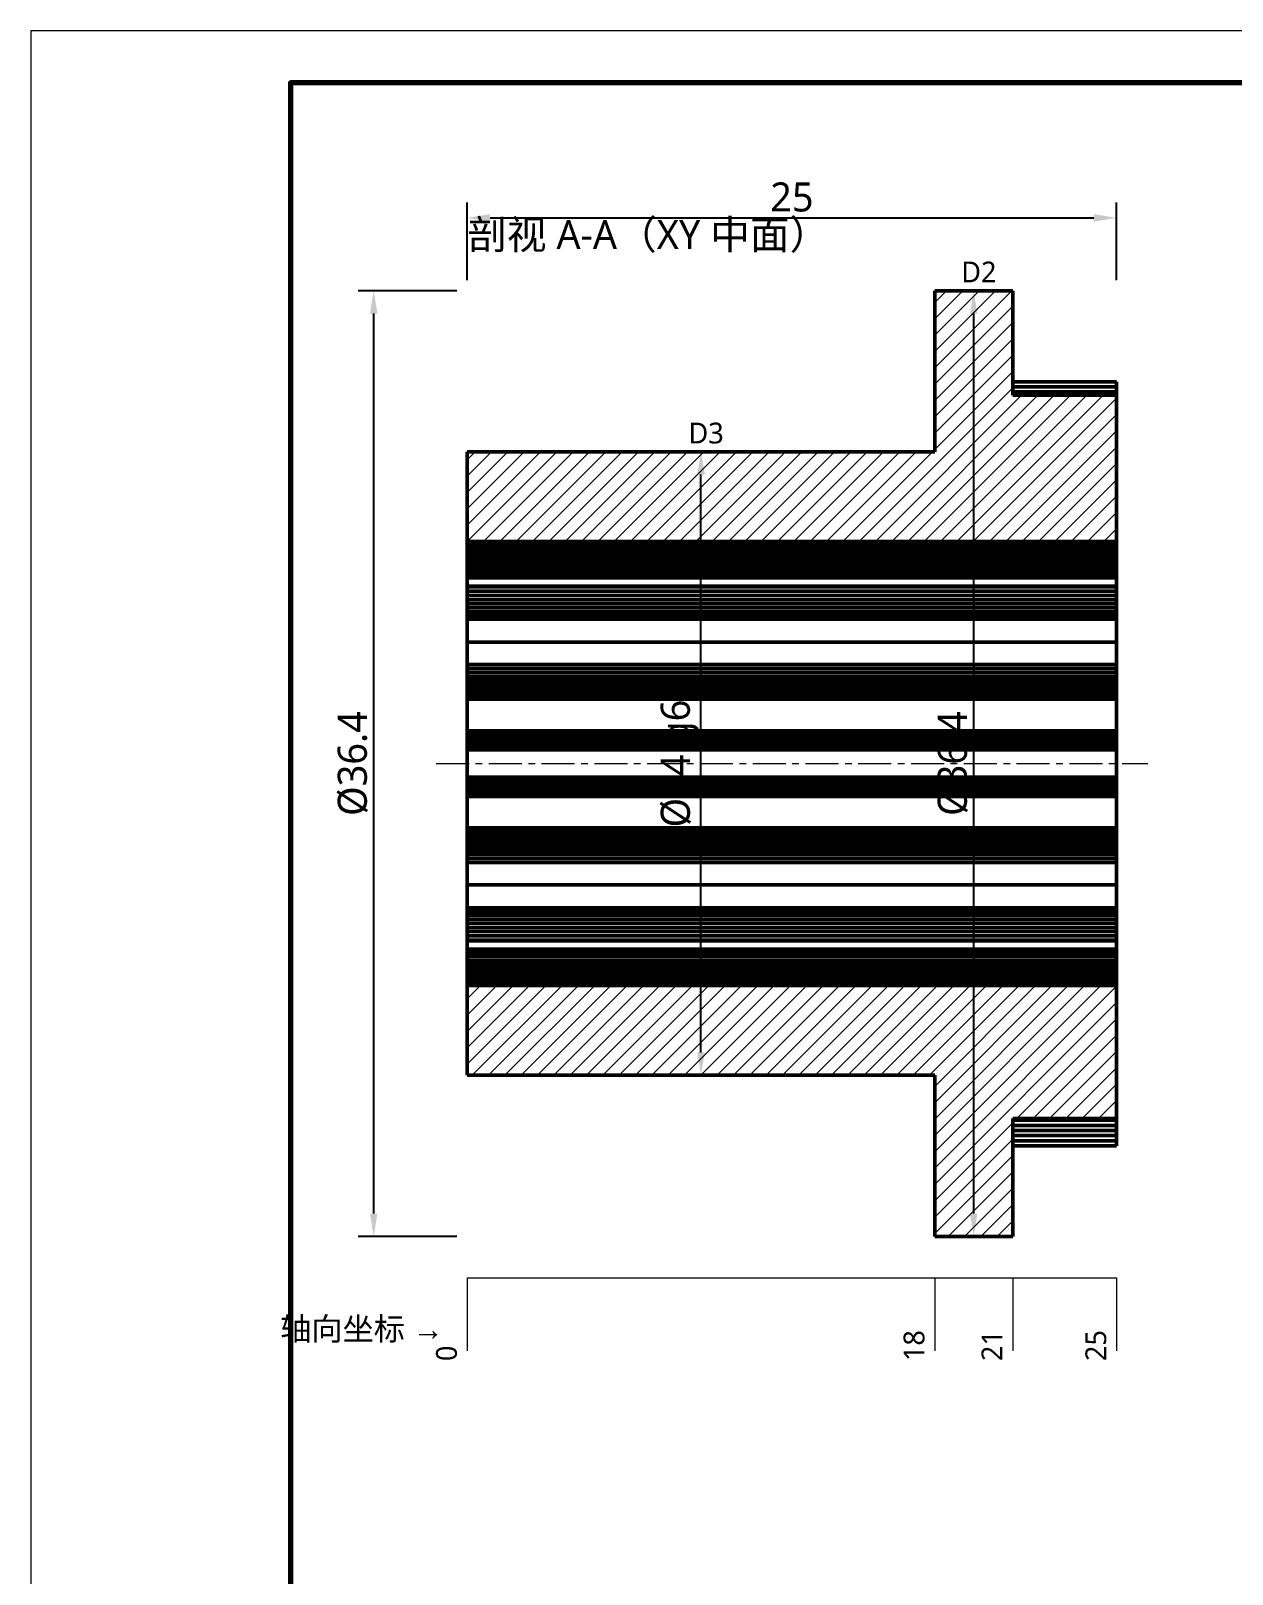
# Model space of a CAD drawing. Header units: millimetres. Extents: x 0 to 420, y 0 to 297.
# Drawn here: x 0 to 115.6, y 148.5 to 297 of the extents above; entities that cross this region are included whole.
import ezdxf

# ---------------------------------------------------------------- set-up
doc = ezdxf.new("R2010")
doc.units = ezdxf.units.MM
doc.linetypes.add('CENTER', pattern=[5.08, 3.175, -0.635, 0.635, -0.635])
for name, color, linetype, lineweight in [('CENTER', 1, 'CENTER', 18), ('DIM', 3, 'CONTINUOUS', 18), ('FRAME', 7, 'CONTINUOUS', 70), ('HATCH', 8, 'CONTINUOUS', 13), ('TEXT', 7, 'CONTINUOUS', 25), ('VISIBLE', 7, 'CONTINUOUS', 50)]:
    doc.layers.add(name, color=color, linetype=linetype, lineweight=lineweight)
doc.styles.add('CJK', font='NotoSansCJK-Regular.ttc')
doc.dimstyles.new('GB', dxfattribs={"dimtxt": 2.8, "dimasz": 2.2, "dimexe": 1.5, "dimexo": 1, "dimgap": 0.6, "dimtad": 1, "dimlfac": 100, "dimzin": 12, "dimdsep": 46, "dimtxsty": 'CJK', "dimcen": 2.5, "dimazin": 3, "dimtfac": 0.5, "dimtmove": 2, "dimatfit": 3})

msp = doc.modelspace()

# ---------------------------------------------------------------- hatches: boundary and pattern name
at = {"layer": 'HATCH'}
h = msp.add_hatch(dxfattribs=at)
h.set_pattern_fill('ANSI31', scale=0.35)
h.paths.add_polyline_path([(94.5, 272), (93.74665, 272), (92.9933, 272), (92.23996, 272), (91.48661, 272), (90.73326, 272), (89.97991, 272), (89.22657, 272), (88.47322, 272), (87.71987, 272), (87, 271.96652), (87, 271.21318), (87, 270.45983), (87, 269.70648), (87, 268.95313), (87, 268.19979), (87, 267.44644), (87, 266.69309), (87, 265.93974), (87, 265.1864), (87, 264.43305), (87, 263.6797), (87, 262.92635), (87, 262.173), (87, 261.41966), (87, 260.66631), (87, 259.91296), (87, 259.15961), (87, 258.40627), (87, 257.65292), (87, 256.89957), (86.64622, 256.5), (85.89288, 256.5), (85.13953, 256.5), (84.38618, 256.5), (83.63283, 256.5), (82.87949, 256.5), (82.12614, 256.5), (81.37279, 256.5), (80.61944, 256.5), (79.8661, 256.5), (79.11275, 256.5), (78.3594, 256.5), (77.60605, 256.5), (76.8527, 256.5), (76.09936, 256.5), (75.34601, 256.5), (74.59266, 256.5), (73.83931, 256.5), (73.08597, 256.5), (72.33262, 256.5), (71.57927, 256.5), (70.82592, 256.5), (70.07258, 256.5), (69.31923, 256.5), (68.56588, 256.5), (67.81253, 256.5), (67.05919, 256.5), (66.30584, 256.5), (65.55249, 256.5), (64.79914, 256.5), (64.0458, 256.5), (63.29245, 256.5), (62.5391, 256.5), (61.78575, 256.5), (61.0324, 256.5), (60.27906, 256.5), (59.52571, 256.5), (58.77236, 256.5), (58.01901, 256.5), (57.26567, 256.5), (56.51232, 256.5), (55.75897, 256.5), (55.00562, 256.5), (54.25228, 256.5), (53.49893, 256.5), (52.74558, 256.5), (51.99223, 256.5), (51.23889, 256.5), (50.48554, 256.5), (49.73219, 256.5), (48.97884, 256.5), (48.2255, 256.5), (47.47215, 256.5), (46.7188, 256.5), (45.96545, 256.5), (45.2121, 256.5), (44.45876, 256.5), (43.70541, 256.5), (42.95206, 256.5), (42.19871, 256.5), (42, 255.94537), (42, 255.19202), (42, 254.43867), (42, 253.68532), (42, 252.93198), (42, 252.17863), (42, 251.42528), (42, 250.67193), (42, 249.91859), (42, 249.16524), (42, 248.41189), (42.20648, 247.86502), (42.95983, 247.86502), (43.71318, 247.86502), (44.46652, 247.86502), (45.21987, 247.86502), (45.97322, 247.86502), (46.72657, 247.86502), (47.47991, 247.86502), (48.23326, 247.86502), (48.98661, 247.86502), (49.73996, 247.86502), (50.4933, 247.86502), (51.24665, 247.86502), (52, 247.86502), (52.75335, 247.86502), (53.5067, 247.86502), (54.26004, 247.86502), (55.01339, 247.86502), (55.76674, 247.86502), (56.52009, 247.86502), (57.27343, 247.86502), (58.02678, 247.86502), (58.78013, 247.86502), (59.53348, 247.86502), (60.28682, 247.86502), (61.04017, 247.86502), (61.79352, 247.86502), (62.54687, 247.86502), (63.30021, 247.86502), (64.05356, 247.86502), (64.80691, 247.86502), (65.56026, 247.86502), (66.3136, 247.86502), (67.06695, 247.86502), (67.8203, 247.86502), (68.57365, 247.86502), (69.327, 247.86502), (70.08034, 247.86502), (70.83369, 247.86502), (71.58704, 247.86502), (72.34039, 247.86502), (73.09373, 247.86502), (73.84708, 247.86502), (74.60043, 247.86502), (75.35378, 247.86502), (76.10712, 247.86502), (76.86047, 247.86502), (77.61382, 247.86502), (78.36717, 247.86502), (79.12051, 247.86502), (79.87386, 247.86502), (80.62721, 247.86502), (81.38056, 247.86502), (82.1339, 247.86502), (82.88725, 247.86502), (83.6406, 247.86502), (84.39395, 247.86502), (85.1473, 247.86502), (85.90064, 247.86502), (86.65399, 247.86502), (87.40734, 247.86502), (88.16069, 247.86502), (88.91403, 247.86502), (89.66738, 247.86502), (90.42073, 247.86502), (91.17408, 247.86502), (91.92742, 247.86502), (92.68077, 247.86502), (93.43412, 247.86502), (94.18747, 247.86502), (94.94081, 247.86502), (95.69416, 247.86502), (96.44751, 247.86502), (97.20086, 247.86502), (97.9542, 247.86502), (98.70755, 247.86502), (99.4609, 247.86502), (100.21425, 247.86502), (100.9676, 247.86502), (101.72094, 247.86502), (102.47429, 247.86502), (103.22764, 247.86502), (103.98099, 247.86502), (104.5, 248.09936), (104.5, 248.8527), (104.5, 249.60605), (104.5, 250.3594), (104.5, 251.11275), (104.5, 251.8661), (104.5, 252.61944), (104.5, 253.37279), (104.5, 254.12614), (104.5, 254.87949), (104.5, 255.63283), (104.5, 256.38618), (104.5, 257.13953), (104.5, 257.89288), (104.5, 258.64622), (104.5, 259.39957), (104.5, 260.15292), (104.5, 260.90627), (104.5, 261.65961), (104.02943, 261.94239), (103.27608, 261.94239), (102.52274, 261.94239), (101.76939, 261.94239), (101.01604, 261.94239), (100.26269, 261.94239), (99.50935, 261.94239), (98.756, 261.94239), (98.00265, 261.94239), (97.2493, 261.94239), (96.49595, 261.94239), (95.74261, 261.94239), (94.98926, 261.94239), (94.5, 262.20648), (94.5, 262.95983), (94.5, 263.71318), (94.5, 264.46652), (94.5, 265.21987), (94.5, 265.97322), (94.5, 266.72657), (94.5, 267.47991), (94.5, 268.23326), (94.5, 268.98661), (94.5, 269.73996), (94.5, 270.4933), (94.5, 271.24665), (94.5, 272)])
h = msp.add_hatch(dxfattribs=at)
h.set_pattern_fill('ANSI31', scale=0.35)
h.paths.add_polyline_path([(87, 181), (87.75335, 181), (88.5067, 181), (89.26004, 181), (90.01339, 181), (90.76674, 181), (91.52009, 181), (92.27343, 181), (93.02678, 181), (93.78013, 181), (94.5, 181.03348), (94.5, 181.78682), (94.5, 182.54017), (94.5, 183.29352), (94.5, 184.04687), (94.5, 184.80021), (94.5, 185.55356), (94.5, 186.30691), (94.5, 187.06026), (94.5, 187.8136), (94.5, 188.56695), (94.5, 189.3203), (94.5, 190.07365), (94.5, 190.827), (94.5, 191.58034), (94.50211, 192.33158), (95.25546, 192.33158), (96.00881, 192.33158), (96.76216, 192.33158), (97.51551, 192.33158), (98.26885, 192.33158), (99.0222, 192.33158), (99.77555, 192.33158), (100.5289, 192.33158), (101.28224, 192.33158), (102.03559, 192.33158), (102.78894, 192.33158), (103.54229, 192.33158), (104.29563, 192.33158), (104.5, 192.88056), (104.5, 193.6339), (104.5, 194.38725), (104.5, 195.1406), (104.5, 195.89395), (104.5, 196.6473), (104.5, 197.40064), (104.5, 198.15399), (104.5, 198.90734), (104.5, 199.66069), (104.5, 200.41403), (104.5, 201.16738), (104.5, 201.92073), (104.5, 202.67408), (104.5, 203.42742), (104.5, 204.18077), (104.5, 204.93412), (103.94751, 205.13498), (103.19416, 205.13498), (102.44081, 205.13498), (101.68747, 205.13498), (100.93412, 205.13498), (100.18077, 205.13498), (99.42742, 205.13498), (98.67408, 205.13498), (97.92073, 205.13498), (97.16738, 205.13498), (96.41403, 205.13498), (95.66069, 205.13498), (94.90734, 205.13498), (94.15399, 205.13498), (93.40064, 205.13498), (92.6473, 205.13498), (91.89395, 205.13498), (91.1406, 205.13498), (90.38725, 205.13498), (89.6339, 205.13498), (88.88056, 205.13498), (88.12721, 205.13498), (87.37386, 205.13498), (86.62051, 205.13498), (85.86717, 205.13498), (85.11382, 205.13498), (84.36047, 205.13498), (83.60712, 205.13498), (82.85378, 205.13498), (82.10043, 205.13498), (81.34708, 205.13498), (80.59373, 205.13498), (79.84039, 205.13498), (79.08704, 205.13498), (78.33369, 205.13498), (77.58034, 205.13498), (76.827, 205.13498), (76.07365, 205.13498), (75.3203, 205.13498), (74.56695, 205.13498), (73.8136, 205.13498), (73.06026, 205.13498), (72.30691, 205.13498), (71.55356, 205.13498), (70.80021, 205.13498), (70.04687, 205.13498), (69.29352, 205.13498), (68.54017, 205.13498), (67.78682, 205.13498), (67.03348, 205.13498), (66.28013, 205.13498), (65.52678, 205.13498), (64.77343, 205.13498), (64.02009, 205.13498), (63.26674, 205.13498), (62.51339, 205.13498), (61.76004, 205.13498), (61.0067, 205.13498), (60.25335, 205.13498), (59.5, 205.13498), (58.74665, 205.13498), (57.9933, 205.13498), (57.23996, 205.13498), (56.48661, 205.13498), (55.73326, 205.13498), (54.97991, 205.13498), (54.22657, 205.13498), (53.47322, 205.13498), (52.71987, 205.13498), (51.96652, 205.13498), (51.21318, 205.13498), (50.45983, 205.13498), (49.70648, 205.13498), (48.95313, 205.13498), (48.19979, 205.13498), (47.44644, 205.13498), (46.69309, 205.13498), (45.93974, 205.13498), (45.1864, 205.13498), (44.43305, 205.13498), (43.6797, 205.13498), (42.92635, 205.13498), (42.173, 205.13498), (42, 204.55463), (42, 203.80129), (42, 203.04794), (42, 202.29459), (42, 201.54124), (42, 200.7879), (42, 200.03455), (42, 199.2812), (42, 198.52785), (42, 197.7745), (42, 197.02116), (42.23219, 196.5), (42.98554, 196.5), (43.73889, 196.5), (44.49223, 196.5), (45.24558, 196.5), (45.99893, 196.5), (46.75228, 196.5), (47.50562, 196.5), (48.25897, 196.5), (49.01232, 196.5), (49.76567, 196.5), (50.51901, 196.5), (51.27236, 196.5), (52.02571, 196.5), (52.77906, 196.5), (53.5324, 196.5), (54.28575, 196.5), (55.0391, 196.5), (55.79245, 196.5), (56.5458, 196.5), (57.29914, 196.5), (58.05249, 196.5), (58.80584, 196.5), (59.55919, 196.5), (60.31253, 196.5), (61.06588, 196.5), (61.81923, 196.5), (62.57258, 196.5), (63.32592, 196.5), (64.07927, 196.5), (64.83262, 196.5), (65.58597, 196.5), (66.33931, 196.5), (67.09266, 196.5), (67.84601, 196.5), (68.59936, 196.5), (69.3527, 196.5), (70.10605, 196.5), (70.8594, 196.5), (71.61275, 196.5), (72.3661, 196.5), (73.11944, 196.5), (73.87279, 196.5), (74.62614, 196.5), (75.37949, 196.5), (76.13283, 196.5), (76.88618, 196.5), (77.63953, 196.5), (78.39288, 196.5), (79.14622, 196.5), (79.89957, 196.5), (80.65292, 196.5), (81.40627, 196.5), (82.15961, 196.5), (82.91296, 196.5), (83.66631, 196.5), (84.41966, 196.5), (85.173, 196.5), (85.92635, 196.5), (86.6797, 196.5), (87, 196.06695), (87, 195.3136), (87, 194.56026), (87, 193.80691), (87, 193.05356), (87, 192.30021), (87, 191.54687), (87, 190.79352), (87, 190.04017), (87, 189.28682), (87, 188.53348), (87, 187.78013), (87, 187.02678), (87, 186.27343), (87, 185.52009), (87, 184.76674), (87, 184.01339), (87, 183.26004), (87, 182.5067), (87, 181.75335), (87, 181)])

# ---------------------------------------------------------------- linework, layer by layer
at = {"layer": 'CENTER'}
msp.add_line((39, 226.5), (107.5, 226.5), dxfattribs=at)
at = {"layer": 'DIM'}
for p, q in [((42, 177), (42, 170)), ((42, 177), (104.5, 177)), ((87, 177), (87, 170)), ((94.5, 177), (94.5, 170)), ((104.5, 177), (104.5, 170))]:
    msp.add_line(p, q, dxfattribs=at)
at = {"layer": 'FRAME', "lineweight": 18}
msp.add_lwpolyline([(0, 0), (420, 0), (420, 297), (0, 297)], close=True, dxfattribs=at)
at = {"layer": 'FRAME'}
msp.add_lwpolyline([(25, 5), (415, 5), (415, 292), (25, 292)], close=True, dxfattribs=at)
at = {"layer": 'VISIBLE'}
for points in [[(87, 272), (87, 256.5)], [(87, 272), (94.5, 272)], [(94.5, 272), (94.5, 261.94239)], [(94.5, 263.22483), (104.5, 263.22483)], [(104.5, 263.22483), (104.5, 262.74486)], [(94.5, 262.74486), (104.5, 262.74486)], [(94.5, 262.2607), (104.5, 262.2607)], [(104.5, 261.94239), (94.5, 261.94239)], [(104.5, 262.74486), (104.5, 262.2607)], [(104.5, 262.2607), (104.5, 261.94239)], [(104.5, 261.94239), (104.5, 247.86502)], [(42, 256.5), (87, 256.5)], [(42, 256.5), (42, 247.86502)], [(42, 247.86502), (42, 247.51871)], [(104.5, 247.86502), (42, 247.86502)], [(42, 247.51871), (104.5, 247.51871)], [(42, 247.51871), (42, 247.17001)], [(42, 247.17001), (104.5, 247.17001)], [(42, 247.17001), (42, 246.81933)], [(42, 246.81933), (104.5, 246.81933)], [(42, 246.81933), (42, 246.4671)], [(104.5, 247.86502), (104.5, 247.51871)], [(104.5, 247.51871), (104.5, 247.17001)], [(104.5, 247.17001), (104.5, 246.81933)], [(104.5, 246.81933), (104.5, 246.4671)], [(42, 246.4671), (104.5, 246.4671)], [(42, 246.4671), (42, 246.11374)], [(42, 246.11374), (104.5, 246.11374)], [(42, 246.11374), (42, 245.75968)], [(42, 245.75968), (104.5, 245.75968)], [(42, 245.75968), (42, 245.40537)], [(42, 245.40537), (104.5, 245.40537)], [(42, 245.40537), (42, 245.05126)], [(42, 245.40537), (42, 244.37243)], [(42, 245.05126), (104.5, 245.05126)], [(42, 245.05126), (42, 244.69781)], [(104.5, 246.4671), (104.5, 246.11374)], [(104.5, 246.11374), (104.5, 245.75968)], [(104.5, 245.75968), (104.5, 245.40537)], [(104.5, 245.40537), (104.5, 245.05126)], [(104.5, 245.40537), (104.5, 244.37243)], [(104.5, 245.05126), (104.5, 244.69781)], [(42, 244.69781), (104.5, 244.69781)], [(42, 244.69781), (42, 244.37243)], [(104.5, 244.37243), (42, 244.37243)], [(42, 244.37243), (42, 244.15995)], [(42, 244.15995), (42, 243.88852)], [(42, 243.88852), (42, 243.55902)], [(42, 243.88852), (42, 243.49065)], [(104.5, 243.55902), (42, 243.55902)], [(104.5, 244.69781), (104.5, 244.37243)], [(104.5, 244.37243), (104.5, 244.15995)], [(104.5, 244.15995), (104.5, 243.88852)], [(104.5, 243.88852), (104.5, 243.55902)], [(104.5, 243.88852), (104.5, 243.49065)], [(42, 243.49065), (104.5, 243.49065)], [(42, 243.49065), (42, 243.07509)], [(42, 243.07509), (104.5, 243.07509)], [(42, 243.07509), (42, 242.66578)], [(42, 242.66578), (104.5, 242.66578)], [(42, 242.66578), (42, 242.26318)], [(42, 242.26318), (104.5, 242.26318)], [(42, 242.26318), (42, 241.8678)], [(104.5, 243.49065), (104.5, 243.07509)], [(104.5, 243.07509), (104.5, 242.66578)], [(104.5, 242.66578), (104.5, 242.26318)], [(104.5, 242.26318), (104.5, 241.8678)], [(42, 241.8678), (104.5, 241.8678)], [(42, 241.8678), (42, 241.48013)], [(42, 241.48013), (104.5, 241.48013)], [(42, 241.48013), (42, 241.10076)], [(42, 241.10076), (104.5, 241.10076)], [(42, 241.10076), (42, 240.73027)], [(42, 240.73027), (104.5, 240.73027)], [(42, 240.73027), (42, 240.39694)], [(104.5, 241.8678), (104.5, 241.48013)], [(104.5, 241.48013), (104.5, 241.10076)], [(104.5, 241.10076), (104.5, 240.73027)], [(104.5, 240.73027), (104.5, 240.39694)], [(104.5, 240.39694), (42, 240.39694)], [(42, 240.39694), (42, 239.69942)], [(42, 239.69942), (42, 238.95784)], [(104.5, 240.39694), (104.5, 239.69942)], [(104.5, 239.69942), (104.5, 238.95784)], [(42, 238.95784), (42, 238.17466)], [(104.5, 238.17466), (42, 238.17466)], [(42, 238.17466), (42, 236.03253)], [(104.5, 238.95784), (104.5, 238.17466)], [(104.5, 238.17466), (104.5, 236.03253)], [(42, 236.03253), (104.5, 236.03253)], [(42, 236.03253), (42, 235.63976)], [(42, 235.63976), (104.5, 235.63976)], [(42, 235.63976), (42, 235.25866)], [(42, 235.25866), (104.5, 235.25866)], [(42, 235.25866), (42, 234.88956)], [(42, 234.88956), (104.5, 234.88956)], [(42, 234.88956), (42, 234.53285)], [(104.5, 236.03253), (104.5, 235.63976)], [(104.5, 235.63976), (104.5, 235.25866)], [(104.5, 235.25866), (104.5, 234.88956)], [(104.5, 234.88956), (104.5, 234.53285)], [(42, 234.53285), (104.5, 234.53285)], [(42, 234.53285), (42, 234.18889)], [(42, 234.18889), (104.5, 234.18889)], [(42, 234.18889), (42, 233.85812)], [(42, 233.85812), (104.5, 233.85812)], [(42, 233.85812), (42, 233.54098)], [(42, 233.54098), (104.5, 233.54098)], [(42, 233.54098), (42, 233.23799)], [(42, 233.23799), (104.5, 233.23799)], [(42, 233.23799), (42, 232.94974)], [(104.5, 234.53285), (104.5, 234.18889)], [(104.5, 234.18889), (104.5, 233.85812)], [(104.5, 233.85812), (104.5, 233.54098)], [(104.5, 233.54098), (104.5, 233.23799)], [(104.5, 233.23799), (104.5, 232.94974)], [(42, 232.94974), (104.5, 232.94974)], [(42, 232.94974), (42, 232.69777)], [(104.5, 232.69777), (42, 232.69777)], [(42, 232.69777), (42, 231.70212)], [(42, 231.70212), (42, 230.68909)], [(104.5, 232.94974), (104.5, 232.69777)], [(104.5, 232.69777), (104.5, 231.70212)], [(104.5, 231.70212), (104.5, 230.68909)], [(42, 230.68909), (42, 229.66208)], [(104.5, 230.68909), (104.5, 229.66208)], [(104.5, 229.66208), (42, 229.66208)], [(42, 229.66208), (42, 229.55899)], [(42, 229.55899), (104.5, 229.55899)], [(42, 229.55899), (42, 229.43021)], [(42, 229.43021), (104.5, 229.43021)], [(42, 229.43021), (42, 229.2848)], [(42, 229.2848), (104.5, 229.2848)], [(42, 229.2848), (42, 229.12316)], [(42, 229.12316), (104.5, 229.12316)], [(42, 229.12316), (42, 228.94563)], [(42, 228.94563), (104.5, 228.94563)], [(42, 228.94563), (42, 228.75248)], [(42, 228.75248), (104.5, 228.75248)], [(42, 228.75248), (42, 228.54394)], [(104.5, 229.66208), (104.5, 229.55899)], [(104.5, 229.55899), (104.5, 229.43021)], [(104.5, 229.43021), (104.5, 229.2848)], [(104.5, 229.2848), (104.5, 229.12316)], [(104.5, 229.12316), (104.5, 228.94563)], [(104.5, 228.94563), (104.5, 228.75248)], [(104.5, 228.75248), (104.5, 228.54394)], [(42, 228.54394), (104.5, 228.54394)], [(42, 228.54394), (42, 228.32021)], [(42, 228.32021), (104.5, 228.32021)], [(42, 228.32021), (42, 228.08148)], [(42, 228.08148), (104.5, 228.08148)], [(42, 228.08148), (42, 227.82789)], [(42, 227.82789), (104.5, 227.82789)], [(42, 227.82789), (42, 225.17211)], [(104.5, 228.54394), (104.5, 228.32021)], [(104.5, 228.32021), (104.5, 228.08148)], [(104.5, 228.08148), (104.5, 227.82789)], [(104.5, 227.82789), (104.5, 225.17211)], [(42, 225.17211), (104.5, 225.17211)], [(42, 225.17211), (42, 224.91852)], [(42, 224.91852), (104.5, 224.91852)], [(42, 224.91852), (42, 224.67979)], [(42, 224.67979), (104.5, 224.67979)], [(42, 224.67979), (42, 224.45606)], [(42, 224.45606), (104.5, 224.45606)], [(42, 224.45606), (42, 224.24752)], [(42, 224.24752), (104.5, 224.24752)], [(42, 224.24752), (42, 224.05437)], [(104.5, 225.17211), (104.5, 224.91852)], [(104.5, 224.91852), (104.5, 224.67979)], [(104.5, 224.67979), (104.5, 224.45606)], [(104.5, 224.45606), (104.5, 224.24752)], [(104.5, 224.24752), (104.5, 224.05437)], [(42, 224.05437), (104.5, 224.05437)], [(42, 224.05437), (42, 223.87684)], [(42, 223.87684), (104.5, 223.87684)], [(42, 223.87684), (42, 223.7152)], [(42, 223.7152), (104.5, 223.7152)], [(42, 223.7152), (42, 223.56979)], [(42, 223.56979), (104.5, 223.56979)], [(42, 223.56979), (42, 223.44101)], [(42, 223.44101), (104.5, 223.44101)], [(42, 223.44101), (42, 223.33792)], [(104.5, 223.33792), (42, 223.33792)], [(42, 223.33792), (42, 222.31091)], [(104.5, 224.05437), (104.5, 223.87684)], [(104.5, 223.87684), (104.5, 223.7152)], [(104.5, 223.7152), (104.5, 223.56979)], [(104.5, 223.56979), (104.5, 223.44101)], [(104.5, 223.44101), (104.5, 223.33792)], [(104.5, 223.33792), (104.5, 222.31091)], [(42, 222.31091), (42, 221.29788)], [(42, 221.29788), (42, 220.30223)], [(104.5, 222.31091), (104.5, 221.29788)], [(104.5, 221.29788), (104.5, 220.30223)], [(104.5, 220.30223), (42, 220.30223)], [(42, 220.30223), (42, 220.05026)], [(42, 220.05026), (104.5, 220.05026)], [(42, 220.05026), (42, 219.76201)], [(104.5, 220.30223), (104.5, 220.05026)], [(104.5, 220.05026), (104.5, 219.76201)], [(42, 219.76201), (104.5, 219.76201)], [(42, 219.76201), (42, 219.45902)], [(42, 219.45902), (104.5, 219.45902)], [(42, 219.45902), (42, 219.14188)], [(42, 219.14188), (104.5, 219.14188)], [(42, 219.14188), (42, 218.81111)], [(42, 218.81111), (104.5, 218.81111)], [(42, 218.81111), (42, 218.46715)], [(42, 218.46715), (104.5, 218.46715)], [(42, 218.46715), (42, 218.11044)], [(104.5, 219.76201), (104.5, 219.45902)], [(104.5, 219.45902), (104.5, 219.14188)], [(104.5, 219.14188), (104.5, 218.81111)], [(104.5, 218.81111), (104.5, 218.46715)], [(104.5, 218.46715), (104.5, 218.11044)], [(42, 218.11044), (104.5, 218.11044)], [(42, 218.11044), (42, 217.74134)], [(42, 217.74134), (104.5, 217.74134)], [(42, 217.74134), (42, 217.36024)], [(42, 217.36024), (104.5, 217.36024)], [(42, 217.36024), (42, 216.96747)], [(42, 216.96747), (104.5, 216.96747)], [(42, 216.96747), (42, 214.82534)], [(104.5, 218.11044), (104.5, 217.74134)], [(104.5, 217.74134), (104.5, 217.36024)], [(104.5, 217.36024), (104.5, 216.96747)], [(104.5, 216.96747), (104.5, 214.82534)], [(104.5, 214.82534), (42, 214.82534)], [(42, 214.82534), (42, 214.04216)], [(42, 214.04216), (42, 213.30058)], [(104.5, 214.82534), (104.5, 214.04216)], [(104.5, 214.04216), (104.5, 213.30058)], [(42, 213.30058), (42, 212.60306)], [(104.5, 212.60306), (42, 212.60306)], [(42, 212.60306), (42, 212.26973)], [(104.5, 213.30058), (104.5, 212.60306)], [(104.5, 212.60306), (104.5, 212.26973)], [(42, 212.26973), (104.5, 212.26973)], [(42, 212.26973), (42, 211.89924)], [(42, 211.89924), (104.5, 211.89924)], [(42, 211.89924), (42, 211.51987)], [(42, 211.51987), (104.5, 211.51987)], [(42, 211.51987), (42, 211.1322)], [(42, 211.1322), (104.5, 211.1322)], [(42, 211.1322), (42, 210.73682)], [(104.5, 212.26973), (104.5, 211.89924)], [(104.5, 211.89924), (104.5, 211.51987)], [(104.5, 211.51987), (104.5, 211.1322)], [(104.5, 211.1322), (104.5, 210.73682)], [(42, 210.73682), (104.5, 210.73682)], [(42, 210.73682), (42, 210.33422)], [(42, 210.33422), (104.5, 210.33422)], [(42, 210.33422), (42, 209.92491)], [(42, 209.92491), (104.5, 209.92491)], [(42, 209.92491), (42, 209.50935)], [(42, 209.50935), (104.5, 209.50935)], [(42, 209.50935), (42, 209.11148)], [(104.5, 209.44098), (42, 209.44098)], [(42, 209.44098), (42, 209.11148)], [(104.5, 210.73682), (104.5, 210.33422)], [(104.5, 210.33422), (104.5, 209.92491)], [(104.5, 209.92491), (104.5, 209.50935)], [(104.5, 209.50935), (104.5, 209.11148)], [(104.5, 209.44098), (104.5, 209.11148)], [(42, 209.11148), (42, 208.84005)], [(42, 208.84005), (42, 208.62757)], [(104.5, 208.62757), (42, 208.62757)], [(42, 208.62757), (42, 207.59463)], [(42, 208.62757), (42, 208.30219)], [(42, 208.30219), (104.5, 208.30219)], [(42, 208.30219), (42, 207.94874)], [(42, 207.94874), (104.5, 207.94874)], [(42, 207.94874), (42, 207.59463)], [(104.5, 209.11148), (104.5, 208.84005)], [(104.5, 208.84005), (104.5, 208.62757)], [(104.5, 208.62757), (104.5, 207.59463)], [(104.5, 208.62757), (104.5, 208.30219)], [(104.5, 208.30219), (104.5, 207.94874)], [(104.5, 207.94874), (104.5, 207.59463)], [(42, 207.59463), (104.5, 207.59463)], [(42, 207.59463), (42, 207.24032)], [(42, 207.24032), (104.5, 207.24032)], [(42, 207.24032), (42, 206.88626)], [(42, 206.88626), (104.5, 206.88626)], [(42, 206.88626), (42, 206.5329)], [(42, 206.5329), (104.5, 206.5329)], [(42, 206.5329), (42, 206.18067)], [(104.5, 207.59463), (104.5, 207.24032)], [(104.5, 207.24032), (104.5, 206.88626)], [(104.5, 206.88626), (104.5, 206.5329)], [(104.5, 206.5329), (104.5, 206.18067)], [(42, 206.18067), (104.5, 206.18067)], [(42, 206.18067), (42, 205.82999)], [(42, 205.82999), (104.5, 205.82999)], [(42, 205.82999), (42, 205.48129)], [(42, 205.48129), (104.5, 205.48129)], [(42, 205.48129), (42, 205.13498)], [(42, 205.13498), (104.5, 205.13498)], [(42, 205.13498), (42, 196.5)], [(104.5, 206.18067), (104.5, 205.82999)], [(104.5, 205.82999), (104.5, 205.48129)], [(104.5, 205.48129), (104.5, 205.13498)], [(104.5, 205.13498), (104.5, 192.33158)], [(87, 196.5), (42, 196.5)], [(87, 196.5), (87, 181)], [(94.5, 192.33158), (104.5, 192.33158)], [(94.5, 192.33158), (94.5, 181)], [(94.5, 192.17771), (104.5, 192.17771)], [(94.5, 191.67967), (104.5, 191.67967)], [(104.5, 192.33158), (104.5, 192.17771)], [(104.5, 192.17771), (104.5, 191.67967)], [(104.5, 191.67967), (104.5, 191.18483)], [(94.5, 191.18483), (104.5, 191.18483)], [(94.5, 190.69339), (104.5, 190.69339)], [(94.5, 190.20561), (104.5, 190.20561)], [(104.5, 191.18483), (104.5, 190.69339)], [(104.5, 190.69339), (104.5, 190.20561)], [(104.5, 190.20561), (104.5, 189.72174)], [(94.5, 189.72174), (104.5, 189.72174)], [(94.5, 181), (87, 181)]]:
    msp.add_lwpolyline(points, dxfattribs=at)

# ---------------------------------------------------------------- texts
at = {"layer": 'DIM', "style": 'CJK'}
for s, height, p in [('D2', 2, (89.55, 272.8)), ('D3', 2, (63.3, 257.3)), ('轴向坐标 →', 2.2, (24, 171))]:
    msp.add_text(s, height=height, dxfattribs=at).set_placement(p)
for s, p in [('18', (86, 169)), ('21', (93.5, 169)), ('25', (103.5, 169)), ('0', (41, 169))]:
    msp.add_text(s, height=2, rotation=90, dxfattribs=at).set_placement(p)
at = {"layer": 'TEXT', "style": 'CJK'}
msp.add_text('剖视 A-A（XY 中面）', height=2.8, dxfattribs=at).set_placement((42, 276))

# ---------------------------------------------------------------- dimensions: what is measured, and where the dimension line sits
at = {"layer": 'DIM'}
msp.add_linear_dim(base=(42, 279), p1=(42, 272), p2=(104.5, 272), text='25', dimstyle='GB', dxfattribs=at).render()
for base, p1, p2, text in [((33, 181), (42, 181), (42, 272), 'Ø36.4'), ((90.75, 181), (90.75, 181), (90.75, 272), 'Ø36.4'), ((64.5, 196.5), (64.5, 196.5), (64.5, 256.5), 'Ø24 g6')]:
    msp.add_linear_dim(base=base, p1=p1, p2=p2, angle=90, text=text, dimstyle='GB', dxfattribs=at).render()

doc.saveas('drawing.dxf')
